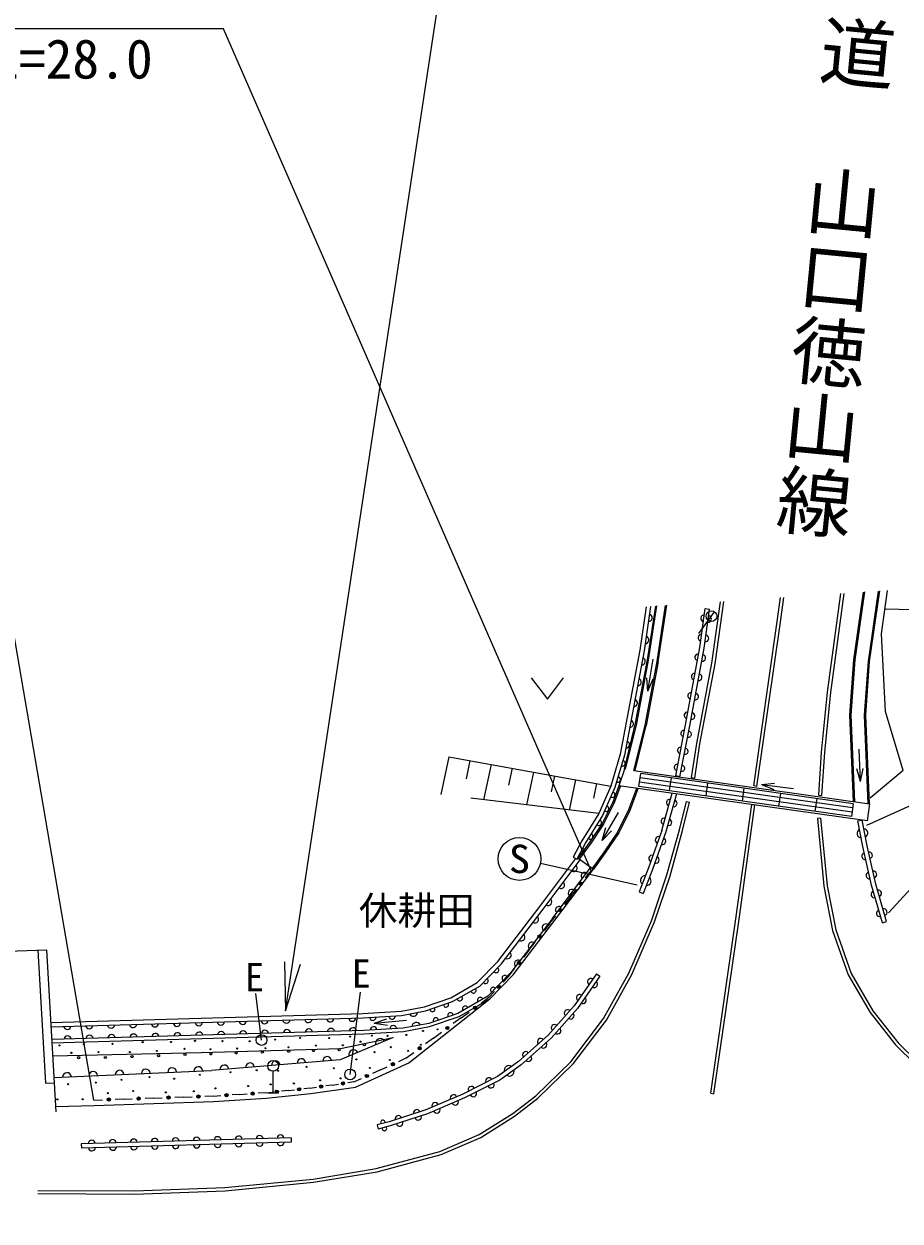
# Model space of a CAD drawing. Units: millimetres, scale not verified. Extents: x 40000 to 423008634, y 20000 to 333183309.
# Drawn here: x 343912 to 384694, y 284189 to 339926 of the extents above; entities that cross this region are included whole.
import ezdxf
from ezdxf.enums import TextEntityAlignment as Align

# ---------------------------------------------------------------- set-up
doc = ezdxf.new("R2010")
doc.units = ezdxf.units.MM
doc.header["$LTSCALE"] = 1000
doc.linetypes.add('DASHED', pattern=[7.5, 6, -1.5])
for name, color, linetype, lineweight in [('M-BGD', 7, 'Continuous', 25), ('M-BGD-EXST', 7, 'Continuous', 25), ('M-STR-HTXT', 7, 'Continuous', 13), ('M-STR-STRC', 7, 'Continuous', 25)]:
    doc.layers.add(name, color=color, linetype=linetype, lineweight=lineweight)
doc.layers.add('M-BMK-HTXT', color=7, linetype='Continuous')
doc.styles.add('@ＭＳ ゴシック', font='')
doc.styles.add('ＭＳ ゴシック', font='')
doc.styles.get('@ＭＳ ゴシック').set_extended_font_data('@MS Gothic')
doc.styles.get('ＭＳ ゴシック').set_extended_font_data('MS Gothic')

# ---------------------------------------------------------------- blocks, each defined once
blk = doc.blocks.new('open_arrow')
at = {"color": 0, "linetype": 'Continuous', "lineweight": -2}
blk.add_lwpolyline([(7.5, 1.25), (0, 0), (7.5, -1.25)], dxfattribs=at)

msp = doc.modelspace()

# ---------------------------------------------------------------- linework, layer by layer
at = {"layer": 'M-BGD'}
for p, q in [((382542, 310319), (382997, 313474)), ((383835, 311527), (384116, 313549)), ((373084, 312808), (372778, 310734)), ((373433, 310230), (373831, 312858)), ((375378, 310891), (375626, 312709)), ((375626, 312709), (375824, 312682)), ((389891, 312518), (383995, 312680)), ((384013, 307910), (383835, 311527)), ((372778, 310734), (371860, 305884)), ((374714, 307291), (375378, 310891)), ((373433, 310230), (372876, 307262)), ((372958, 308868), (373202, 310348)), ((382362, 307747), (382542, 310319)), ((372958, 308868), (372908, 309485)), ((372958, 308868), (373204, 309436)), ((382528, 303718), (382362, 307747)), ((384846, 305162), (384013, 307910)), ((372358, 305161), (372876, 307262)), ((374253, 304912), (374714, 307291)), ((382851, 304654), (382797, 306153)), ((363686, 305804), (363314, 304043)), ((363686, 305804), (371231, 304442)), ((364670, 305626), (364491, 304775)), ((365655, 305448), (365308, 303804)), ((371860, 305884), (371419, 304374)), ((366639, 305271), (366472, 304478)), ((367624, 305093), (367301, 303565)), ((368608, 304915), (368453, 304180)), ((371860, 305232), (371611, 304459)), ((372308, 305168), (383273, 303612)), ((372540, 304428), (372625, 305022)), ((382514, 303619), (372625, 305022)), ((374449, 304874), (374253, 304912)), ((382851, 304654), (382680, 305248)), ((382851, 304654), (382980, 305259)), ((384846, 305162), (383306, 303882)), ((369593, 304738), (369295, 303326)), ((370435, 303883), (370578, 304560)), ((371419, 304374), (370851, 303067)), ((383161, 302820), (371611, 304459)), ((382430, 303025), (372540, 304428)), ((382458, 303223), (372569, 304626)), ((382486, 303421), (372597, 304824)), ((374039, 304822), (373954, 304228)), ((375734, 304581), (375650, 303987)), ((377429, 304340), (377345, 303746)), ((378241, 304511), (378855, 304584)), ((378241, 304511), (379729, 304321)), ((378241, 304511), (378817, 304286)), ((372496, 304311), (372116, 303301)), ((373602, 302369), (374088, 304108)), ((379124, 304100), (379040, 303506)), ((380819, 303859), (380735, 303265)), ((370833, 301912), (371581, 303212)), ((372116, 303301), (371597, 302260)), ((382514, 303619), (382430, 303025)), ((383273, 303612), (383161, 302820)), ((370851, 303067), (370056, 301793)), ((380997, 302946), (380848, 302932)), ((382730, 302823), (382904, 302856)), ((383156, 301666), (382928, 302853)), ((370833, 301912), (371002, 302507)), ((370833, 301912), (371262, 302358)), ((371597, 302260), (370974, 301335)), ((373602, 302369), (372991, 300633)), ((370056, 301793), (369656, 301043)), ((383561, 299881), (383156, 301666)), ((369480, 301137), (369669, 301036)), ((369706, 301087), (370418, 300569)), ((370974, 301335), (370418, 300569)), ((368512, 298283), (370295, 300659)), ((370312, 300516), (370038, 300164)), ((372991, 300633), (372544, 299521)), ((384068, 298136), (383561, 299881)), ((369354, 299285), (369627, 299636)), ((372544, 299521), (372730, 299446)), ((369354, 299285), (369080, 298933)), ((368512, 298283), (366575, 295755)), ((368395, 298054), (368669, 298405)), ((368395, 298054), (368121, 297702)), ((383876, 298080), (384068, 298136)), ((367437, 296823), (367711, 297174)), ((342479, 296733), (344965, 296817)), ((344565, 296803), (344918, 290606)), ((344965, 296817), (345317, 290625)), ((367437, 296823), (367163, 296471)), ((366575, 295755), (365511, 294655)), ((366479, 295592), (366215, 295306)), ((366479, 295592), (366752, 295944)), ((370559, 295702), (369518, 294215)), ((370559, 295702), (370723, 295587)), ((365557, 294590), (365820, 294876)), ((361823, 291552), (365604, 294535)), ((365511, 294655), (364114, 293857)), ((365557, 294590), (365188, 294321)), ((364114, 293857), (362755, 293394)), ((364268, 293649), (364636, 293918)), ((369518, 294215), (368309, 292847)), ((360220, 293397), (360803, 293603)), ((360220, 293397), (361713, 293540)), ((360220, 293397), (360831, 293305)), ((362755, 293394), (361568, 293171)), ((364268, 293649), (363899, 293380)), ((359731, 293055), (345203, 292639)), ((361106, 292742), (358626, 291694)), ((358652, 292230), (361106, 292742)), ((361568, 293171), (359731, 293055)), ((362979, 292707), (362610, 292439)), ((362979, 292707), (363347, 292976)), ((368309, 292847), (366926, 291617)), ((352159, 292040), (358652, 292230)), ((345246, 291881), (352159, 292040)), ((358626, 291694), (352642, 291205)), ((359343, 290426), (361823, 291552)), ((361690, 291766), (361344, 291609)), ((361690, 291766), (362058, 292035)), ((366926, 291617), (365957, 290919)), ((345304, 290868), (352642, 291205)), ((360481, 291217), (360136, 291060)), ((360481, 291217), (360826, 291374)), ((344918, 290606), (345317, 290625)), ((345317, 290625), (345394, 289274)), ((357240, 290377), (357530, 290418)), ((357271, 290128), (359343, 290426)), ((358256, 290522), (357966, 290481)), ((358256, 290522), (358547, 290564)), ((359272, 290668), (358982, 290627)), ((359272, 290668), (359618, 290825)), ((365957, 290919), (364335, 290102)), ((347165, 289822), (347562, 289835)), ((348556, 289869), (348159, 289855)), ((348556, 289869), (348954, 289882)), ((349948, 289915), (349550, 289902)), ((349948, 289915), (350346, 289929)), ((351340, 289962), (350942, 289949)), ((351340, 289962), (351737, 289976)), ((352731, 290009), (352334, 289996)), ((352731, 290009), (353079, 290031)), ((352743, 289759), (355189, 289912)), ((353950, 290085), (353602, 290063)), ((353950, 290085), (354298, 290107)), ((355168, 290161), (354820, 290140)), ((355168, 290161), (355464, 290192)), ((355189, 289912), (357271, 290128)), ((356204, 290269), (355908, 290238)), ((356204, 290269), (356500, 290300)), ((357240, 290377), (356944, 290346)), ((364335, 290102), (362627, 289368)), ((345377, 289517), (347173, 289572)), ((347173, 289572), (352743, 289759)), ((362627, 289368), (360911, 288807)), ((360911, 288807), (360348, 288667)), ((360348, 288667), (360396, 288473)), ((356345, 288065), (346582, 287790)), ((346582, 287790), (346588, 287590)), ((356351, 287865), (346588, 287590)), ((356345, 288065), (356351, 287865))]:
    msp.add_line(p, q, dxfattribs=at)
at = {"layer": 'M-BGD', "linetype": 'DASHED'}
msp.add_line((370674, 303160), (363314, 304043), dxfattribs=at)
for points in [[(382588, 303709), (382422, 307746), (382602, 310313), (383058, 313478)], [(383213, 303620), (383043, 307737), (383219, 310247), (383690, 313520)], [(371910, 305225), (372436, 307357), (372990, 310305), (373371, 312827)], [(372308, 305168), (372827, 307272), (373384, 310238), (373780, 312855)], [(371682, 304449), (371372, 303625), (370896, 302669), (370311, 301799), (369763, 301045)], [(372430, 304336), (372051, 303329), (371537, 302296), (370917, 301375), (370361, 300610)]]:
    msp.add_lwpolyline(points, dxfattribs=at)
at = {"layer": 'M-BGD'}
for points in [[(383273, 303612), (383103, 307736), (383279, 310241), (383752, 313525)], [(372880, 312794), (372581, 310767), (371666, 305931), (371231, 304442), (370674, 303160), (369882, 301893), (369480, 301137)], [(371860, 305232), (372387, 307368), (372940, 310313), (373320, 312824)], [(374449, 304874), (374910, 307254), (375575, 310859), (375824, 312682)], [(371611, 304459), (371308, 303653), (370835, 302704), (370253, 301839), (369669, 301036)], [(374288, 304079), (373793, 302309), (373178, 300562), (372730, 299446)], [(383876, 298080), (383367, 299831), (382960, 301624), (382730, 302823)], [(345157, 293438), (359694, 293854), (361469, 293966), (362552, 294169), (363783, 294589), (365015, 295293), (365968, 296278), (367874, 298767), (369604, 301070)], [(345168, 293238), (359703, 293654), (361494, 293767), (362603, 293975), (363866, 294406), (365139, 295133), (366119, 296147), (368034, 298646), (369810, 301011)], [(345211, 292489), (359738, 292905), (361587, 293022), (362794, 293248), (364176, 293719), (365604, 294535), (366689, 295657), (368631, 298193), (370418, 300569)], [(370723, 295587), (369675, 294091), (368451, 292706), (367052, 291461), (366061, 290748), (364419, 289921), (362697, 289181), (360966, 288615), (360396, 288473)]]:
    msp.add_lwpolyline(points, dxfattribs=at)
for centre, radius in [((369833, 299900), 75), ((369833, 299900), 49.5), ((369833, 299900), 24.5), ((368874, 298669), 75), ((368874, 298669), 49.5), ((368874, 298669), 24.5), ((367916, 297438), 75), ((367916, 297438), 49.5), ((367916, 297438), 24.5), ((366958, 296207), 75), ((366958, 296207), 49.5), ((366958, 296207), 24.5), ((366018, 295091), 75), ((366018, 295091), 49.5), ((366018, 295091), 24.5), ((364912, 294119), 75), ((364912, 294119), 49.5), ((364912, 294119), 24.5), ((363623, 293178), 75), ((363623, 293178), 49.5), ((363623, 293178), 24.5), ((355605, 292637), 25), ((356770, 292720), 25), ((358124, 292709), 25), ((359099, 292780), 25), ((360103, 292826), 25), ((360830, 292812), 25), ((361713, 292854), 25), ((362487, 293044), 25), ((363161, 293110), 25), ((345565, 292366), 25), ((346705, 292425), 25), ((347382, 292057), 25), ((348035, 292439), 25), ((348844, 292059), 25), ((349437, 292518), 25), ((350101, 292109), 25), ((350758, 292531), 25), ((351384, 292206), 25), ((351875, 292581), 25), ((352600, 292187), 25), ((353158, 292563), 25), ((353792, 292018), 50), ((353840, 292224), 25), ((354419, 292561), 25), ((355007, 292052), 50), ((355152, 292235), 25), ((356233, 292095), 50), ((356232, 292280), 25), ((357394, 292126), 50), ((357494, 292359), 25), ((358587, 292166), 50), ((358757, 292372), 25), ((359579, 292540), 25), ((359757, 292399), 50), ((360226, 292053), 25), ((360993, 292286), 25), ((361797, 292116), 25), ((362334, 292237), 75), ((362334, 292237), 49.5), ((362334, 292237), 24.5), ((362389, 292396), 25), ((346118, 292020), 25), ((346456, 291796), 50), ((347701, 291802), 50), ((348940, 291847), 50), ((350179, 291891), 50), ((351406, 291944), 50), ((352609, 291971), 50), ((359385, 291715), 25), ((360947, 291693), 25), ((361085, 291492), 75), ((361085, 291492), 49.5), ((361085, 291492), 24.5), ((352105, 291001), 25), ((353531, 291116), 25), ((354747, 291211), 25), ((355747, 291187), 25), ((357063, 291368), 25), ((358335, 291305), 25), ((359877, 290943), 75), ((359877, 290943), 49.5), ((359877, 290943), 24.5), ((360014, 291318), 25), ((345974, 290561), 25), ((347254, 290637), 25), ((348456, 290768), 25), ((349759, 290893), 25), ((350904, 290817), 25), ((352826, 290368), 25), ((354352, 290477), 25), ((355396, 290551), 25), ((356475, 290601), 25), ((356722, 290323), 75), ((357748, 290449), 75), ((357699, 290743), 25), ((357748, 290449), 49.5), ((357748, 290449), 24.5), ((358650, 290833), 25), ((358764, 290595), 75), ((358764, 290595), 49.5), ((358764, 290595), 24.5), ((345468, 289854), 25), ((346645, 289859), 25), ((347860, 289845), 75), ((347815, 290144), 25), ((347860, 289845), 49.5), ((347860, 289845), 24.5), ((348992, 290241), 25), ((349252, 289892), 75), ((349252, 289892), 49.5), ((349252, 289892), 24.5), ((350515, 290182), 25), ((350644, 289939), 75), ((350644, 289939), 49.5), ((350644, 289939), 24.5), ((351815, 290230), 25), ((352035, 289986), 75), ((352035, 289986), 49.5), ((352035, 289986), 24.5), ((353340, 290047), 75), ((353340, 290047), 49.5), ((353340, 290047), 24.5), ((354559, 290123), 75), ((354559, 290123), 49.5), ((354559, 290123), 24.5), ((355686, 290215), 75), ((355686, 290215), 49.5), ((355686, 290215), 24.5), ((356722, 290323), 49.5), ((356722, 290323), 24.5)]:
    msp.add_circle(centre, radius, dxfattribs=at)
for centre, radius, start, end in [((372981, 312277), 175, 269.7328, 73.4827), ((375567, 312254), 153, 83.3363, 261.1122), ((375759, 312227), 153, 263.4834, 80.9664), ((372829, 311251), 175, 269.7322, 73.4847), ((375443, 311345), 153, 83.3363, 261.113), ((375634, 311316), 153, 263.4825, 80.9664), ((375297, 310441), 152, 80.5039, 258.5959), ((375490, 310409), 153, 260.5917, 78.5091), ((372671, 310252), 165, 264.5693, 73.9959), ((372488, 309282), 165, 264.5714, 73.9947), ((375131, 309541), 152, 80.503, 258.5975), ((375323, 309508), 153, 260.5913, 78.5078), ((374965, 308641), 152, 80.5039, 258.5959), ((372304, 308312), 165, 264.5697, 73.9964), ((375157, 308607), 153, 260.5913, 78.5078), ((374799, 307741), 152, 80.5039, 258.5959), ((374991, 307705), 153, 260.5913, 78.5078), ((372121, 307342), 165, 264.5697, 73.9964), ((374623, 306897), 136, 72.8639, 265.1962), ((374848, 306855), 136, 252.8845, 85.1751), ((371937, 306372), 165, 264.5697, 73.9964), ((374469, 306104), 135, 72.8638, 265.1972), ((374694, 306061), 136, 252.8844, 85.1761), ((371767, 305502), 132, 246.0483, 81.4103), ((374315, 305311), 136, 72.8639, 265.1962), ((374540, 305268), 136, 252.8868, 85.1748), ((371547, 304747), 132, 246.0475, 81.4103), ((371303, 304036), 122, 233.2411, 79.751), ((373967, 303673), 150, 74.555, 254.2014), ((374160, 303633), 153, 255.4124, 73.3445), ((371019, 303382), 122, 233.2422, 79.7494), ((370672, 302736), 127, 227.7006, 68.3395), ((373724, 302803), 150, 74.555, 254.2014), ((373913, 302751), 153, 255.4127, 73.3436), ((370274, 302099), 127, 227.7015, 68.3388), ((382907, 302235), 213, 118.056, 263.7043), ((382982, 302248), 210, 297.5547, 84.2051), ((369863, 301414), 142, 238.7003, 65.2378), ((373452, 301934), 153, 71.8823, 249.3443), ((373635, 301874), 154, 252.222, 69.0053), ((373147, 301066), 153, 71.8819, 249.3452), ((373328, 301000), 154, 252.2223, 69.0068), ((383065, 301177), 153, 104.0139, 281.5648), ((383255, 301219), 152, 283.7251, 101.8547), ((369502, 300626), 165, 238.3149, 47.8766), ((383269, 300280), 153, 104.0133, 281.5669), ((383457, 300327), 152, 283.7231, 101.8554), ((368910, 299838), 165, 238.3159, 47.8774), ((370011, 300253), 166, 58.5536, 227.6385), ((372821, 300055), 208, 84.314, 231.8995), ((372899, 300026), 209, 264.5155, 51.6978), ((369416, 299462), 166, 58.5544, 227.6395), ((383496, 299394), 152, 106.9504, 285.4533), ((383686, 299445), 152, 286.762, 105.6415), ((368318, 299049), 165, 238.3168, 47.8747), ((368822, 298670), 166, 58.5526, 227.6396), ((367693, 298246), 177, 241.2957, 43.7907), ((383751, 298518), 152, 106.9495, 285.4527), ((383940, 298572), 152, 286.7616, 105.6408), ((368212, 297844), 179, 61.9638, 223.1215), ((367055, 297413), 177, 241.294, 43.7908), ((367567, 297001), 179, 61.9637, 223.1216), ((366417, 296580), 177, 241.2946, 43.7919), ((365895, 295874), 121, 212.1423, 59.7828), ((366921, 296159), 179, 61.9637, 223.1216), ((365405, 295367), 121, 212.1423, 59.7828), ((366294, 295494), 129, 36.7249, 235.1997), ((370300, 295330), 151, 55.4708, 234.5065), ((364833, 294929), 125, 198.0628, 41.4134), ((365762, 294944), 129, 36.723, 235.2015), ((370459, 295215), 152, 235.8251, 54.1528), ((363561, 294266), 116, 181.9345, 35.7178), ((364196, 294566), 125, 198.0628, 41.4134), ((365154, 294468), 135, 23.3229, 216.1563), ((369779, 294586), 151, 55.4679, 234.5075), ((369935, 294467), 152, 235.8251, 54.1528), ((361046, 293738), 150, 183.4254, 3.8115), ((362040, 293913), 193, 203.463, 357.7978), ((362929, 294051), 116, 181.933, 35.7192), ((363765, 293767), 123, 5.944, 211.708), ((364455, 294069), 135, 23.3232, 216.154), ((369217, 293872), 152, 49.3501, 227.745), ((369366, 293748), 154, 230.0756, 47.0184), ((345929, 293281), 172, 188.8302, 354.4501), ((346950, 293310), 172, 188.8309, 354.4484), ((347970, 293340), 172, 188.8302, 354.4501), ((348990, 293369), 172, 188.8302, 354.4501), ((350010, 293398), 172, 188.8309, 354.4484), ((351031, 293427), 172, 188.8306, 354.451), ((352051, 293456), 172, 188.8313, 354.4493), ((353071, 293486), 172, 188.8306, 354.451), ((354091, 293515), 172, 188.8313, 354.4493), ((355112, 293544), 172, 188.8313, 354.4493), ((356132, 293573), 172, 188.8302, 354.4501), ((357152, 293602), 172, 188.8309, 354.4484), ((358172, 293632), 172, 188.8302, 354.4501), ((359193, 293661), 172, 188.8309, 354.4484), ((359221, 293018), 172, 8.8717, 174.4081), ((360151, 293682), 150, 183.4246, 3.8109), ((360191, 293080), 154, 4.9114, 182.3239), ((361109, 293138), 154, 4.9092, 182.3273), ((362173, 293223), 210, 27.2484, 174.0132), ((363086, 293535), 123, 5.9455, 211.7058), ((368613, 293188), 152, 49.3502, 227.743), ((345948, 292638), 172, 8.8717, 174.4081), ((346969, 292668), 172, 8.8721, 174.409), ((347990, 292697), 172, 8.8721, 174.4087), ((349011, 292726), 172, 8.8717, 174.4081), ((350032, 292755), 172, 8.8728, 174.4069), ((351053, 292784), 172, 8.8717, 174.4081), ((352074, 292814), 172, 8.8713, 174.4084), ((353095, 292843), 172, 8.8717, 174.4081), ((354116, 292872), 172, 8.8721, 174.409), ((355137, 292901), 172, 8.8721, 174.4087), ((356158, 292931), 172, 8.8721, 174.409), ((357179, 292960), 172, 8.8728, 174.4069), ((358200, 292989), 172, 8.8717, 174.4081), ((360496, 292456), 226, 29.4993, 196.3297), ((367967, 292537), 154, 43.2456, 220.0456), ((368754, 293055), 154, 230.0756, 47.0184), ((359256, 291932), 226, 29.4985, 196.3294), ((367275, 291922), 154, 43.2449, 220.048), ((368097, 292399), 156, 223.9328, 39.3595), ((354437, 291351), 200, 4.7026, 184.6395), ((355634, 291449), 200, 4.703, 184.6401), ((356831, 291547), 200, 4.7026, 184.6395), ((358027, 291645), 200, 4.7026, 184.6395), ((367397, 291777), 156, 223.9344, 39.3597), ((345916, 290892), 204, 3.7784, 181.474), ((347139, 290948), 204, 3.7788, 181.4747), ((348362, 291004), 204, 3.78, 181.4735), ((349585, 291061), 204, 3.7784, 181.474), ((350808, 291117), 204, 3.7788, 181.4747), ((352031, 291173), 204, 3.7788, 181.4745), ((353241, 291254), 200, 4.703, 184.6401), ((366475, 291222), 207, 51.7735, 199.7714), ((366520, 291155), 213, 232.9573, 18.5876), ((364741, 290305), 151, 27.2502, 206.2059), ((365552, 290714), 151, 27.2502, 206.2059), ((365649, 290544), 153, 207.9356, 25.5207), ((363910, 289914), 155, 25.1123, 201.3961), ((364828, 290130), 153, 207.9356, 25.5207), ((362198, 289227), 150, 18.2551, 197.9358), ((363056, 289547), 155, 25.1133, 201.3951), ((363125, 289371), 156, 205.5781, 20.9314), ((363986, 289742), 156, 205.5765, 20.9331), ((360619, 288780), 106, 349.6569, 218.356), ((361340, 288947), 150, 18.2545, 197.9379), ((361398, 288758), 152, 198.765, 17.426), ((362264, 289041), 152, 198.7666, 17.4245), ((354881, 288010), 163, 6.292, 176.931), ((355857, 288038), 163, 6.294, 176.9304), ((360691, 288502), 107, 170.2975, 37.7157), ((347071, 287791), 163, 6.294, 176.9304), ((347075, 287617), 163, 186.2936, 356.9298), ((348047, 287818), 163, 6.292, 176.931), ((348052, 287645), 163, 186.2928, 356.9316), ((349023, 287846), 163, 6.2928, 176.9316), ((349028, 287672), 163, 186.292, 356.931), ((349999, 287873), 163, 6.2916, 176.9304), ((350004, 287700), 163, 186.294, 356.9304), ((350976, 287901), 163, 6.294, 176.9304), ((350981, 287727), 163, 186.292, 356.931), ((351952, 287928), 163, 6.294, 176.9304), ((351957, 287755), 163, 186.2936, 356.9298), ((352928, 287955), 163, 6.2923, 176.9307), ((352933, 287782), 163, 186.2908, 356.9322), ((353905, 287983), 163, 6.2936, 176.9298), ((353910, 287810), 163, 186.294, 356.9304), ((354886, 287837), 163, 186.292, 356.931), ((355862, 287865), 163, 186.2936, 356.9298)]:
    msp.add_arc(centre, radius, start, end, dxfattribs=at)
at = {"layer": 'M-BGD-EXST'}
for p, q in [((375334, 311539), (376061, 312556)), ((367526, 309489), (368276, 308489)), ((368276, 308489), (369026, 309489)), ((383146, 302624), (385210, 303550)), ((384154, 298545), (386466, 301063)), ((372462, 299824), (367956, 300833)), ((354974, 292617), (354699, 294787)), ((359094, 291016), (359574, 294842)), ((355509, 290162), (355509, 291162)), ((355259, 290162), (355759, 290162))]:
    msp.add_line(p, q, dxfattribs=at)
for centre, radius in [((375916, 312352), 250), ((366980, 301051), 1000), ((354974, 292617), 250), ((355509, 291412), 250), ((359094, 291016), 250)]:
    msp.add_circle(centre, radius, dxfattribs=at)
at = {"layer": 'M-STR-HTXT'}
for p, q in [((353201, 339705), (338598, 339705)), ((347165, 289822), (338598, 339705)), ((370312, 300516), (353201, 339705))]:
    msp.add_line(p, q, dxfattribs=at)
msp.add_lwpolyline([(356081, 293984), (365357, 355128), (395709, 355128)], dxfattribs=at)
at = {"layer": 'M-STR-STRC'}
for p, q in [((374974, 304838), (375122, 304815)), ((378032, 304429), (377883, 304450)), ((380892, 304017), (381041, 304007)), ((374749, 303721), (374894, 303685)), ((377790, 303582), (377938, 303562)), ((375882, 290140), (376030, 290118))]:
    msp.add_line(p, q, dxfattribs=at)
for points in [[(381930, 313402), (381302, 308821), (381028, 306025), (380892, 304017)], [(382083, 313412), (381451, 308804), (381178, 306013), (381041, 304007)], [(376321, 313026), (375917, 310163), (375217, 306429), (374974, 304838)], [(376474, 313036), (376065, 310139), (375365, 306404), (375122, 304815)], [(377883, 304450), (378963, 311993), (379130, 313214)], [(378032, 304429), (379111, 311972), (379283, 313224)], [(344557, 285466), (349054, 285440), (353271, 285598), (357395, 285996), (360347, 286483), (363327, 287283), (365175, 288081), (366752, 289068), (367833, 289904), (369482, 291511), (371022, 293543), (372209, 295662), (373266, 298118), (373986, 300261), (374570, 302368), (374894, 303685)], [(344558, 285616), (349052, 285590), (353261, 285747), (357375, 286145), (360315, 286629), (363277, 287425), (365105, 288214), (366666, 289192), (367735, 290017), (369369, 291610), (370896, 293625), (372075, 295728), (373126, 298172), (373842, 300305), (374425, 302406), (374749, 303721)], [(375882, 290140), (377056, 298262), (377790, 303582)], [(376030, 290118), (377205, 298241), (377938, 303562)], [(380848, 302932), (381147, 299780), (381556, 297717), (382276, 295650), (383300, 293896), (384490, 292387), (386365, 290545), (388489, 288862), (390660, 287557), (392828, 286491), (396098, 285332), (398183, 284817), (402583, 284398), (410128, 284189)], [(380997, 302946), (381296, 299802), (381701, 297756), (382413, 295713), (383425, 293981), (384602, 292488), (386464, 290657), (388574, 288986), (390732, 287689), (392886, 286629), (396141, 285476), (398209, 284966), (402592, 284548), (410133, 284339)]]:
    msp.add_lwpolyline(points, dxfattribs=at)

# ---------------------------------------------------------------- block references
at = {"layer": 'M-STR-HTXT', "xscale": 300, "yscale": 300, "rotation": 81.4}
msp.add_blockref('open_arrow', (356081, 293984), dxfattribs=at)

# ---------------------------------------------------------------- texts
at = {"layer": 'M-BGD-EXST', "style": 'ＭＳ ゴシック', "width": 1.1}
msp.add_text('S', height=1320, dxfattribs=at).set_placement((366980, 301051), align=Align.MIDDLE_CENTER)
at = {"layer": 'M-BGD-EXST', "style": 'ＭＳ ゴシック'}
for s, p in [('休耕田', (362201, 298644)), ('E', (354644, 295543)), ('E', (359613, 295719))]:
    msp.add_text(s, height=1320, dxfattribs=at).set_placement(p, align=Align.MIDDLE_CENTER)
at = {"layer": 'M-BMK-HTXT', "style": '@ＭＳ ゴシック'}
msp.add_text('主要県道\u3000山口徳山線', height=2566, rotation=264.494, dxfattribs=at).set_placement((381823, 350985), align=Align.BOTTOM_LEFT)
at = {"layer": 'M-STR-HTXT', "style": 'ＭＳ ゴシック'}
msp.add_text('L=28.0', height=1833, dxfattribs=at).set_placement((346167, 336833), align=Align.BOTTOM_CENTER)

doc.saveas('drawing.dxf')
